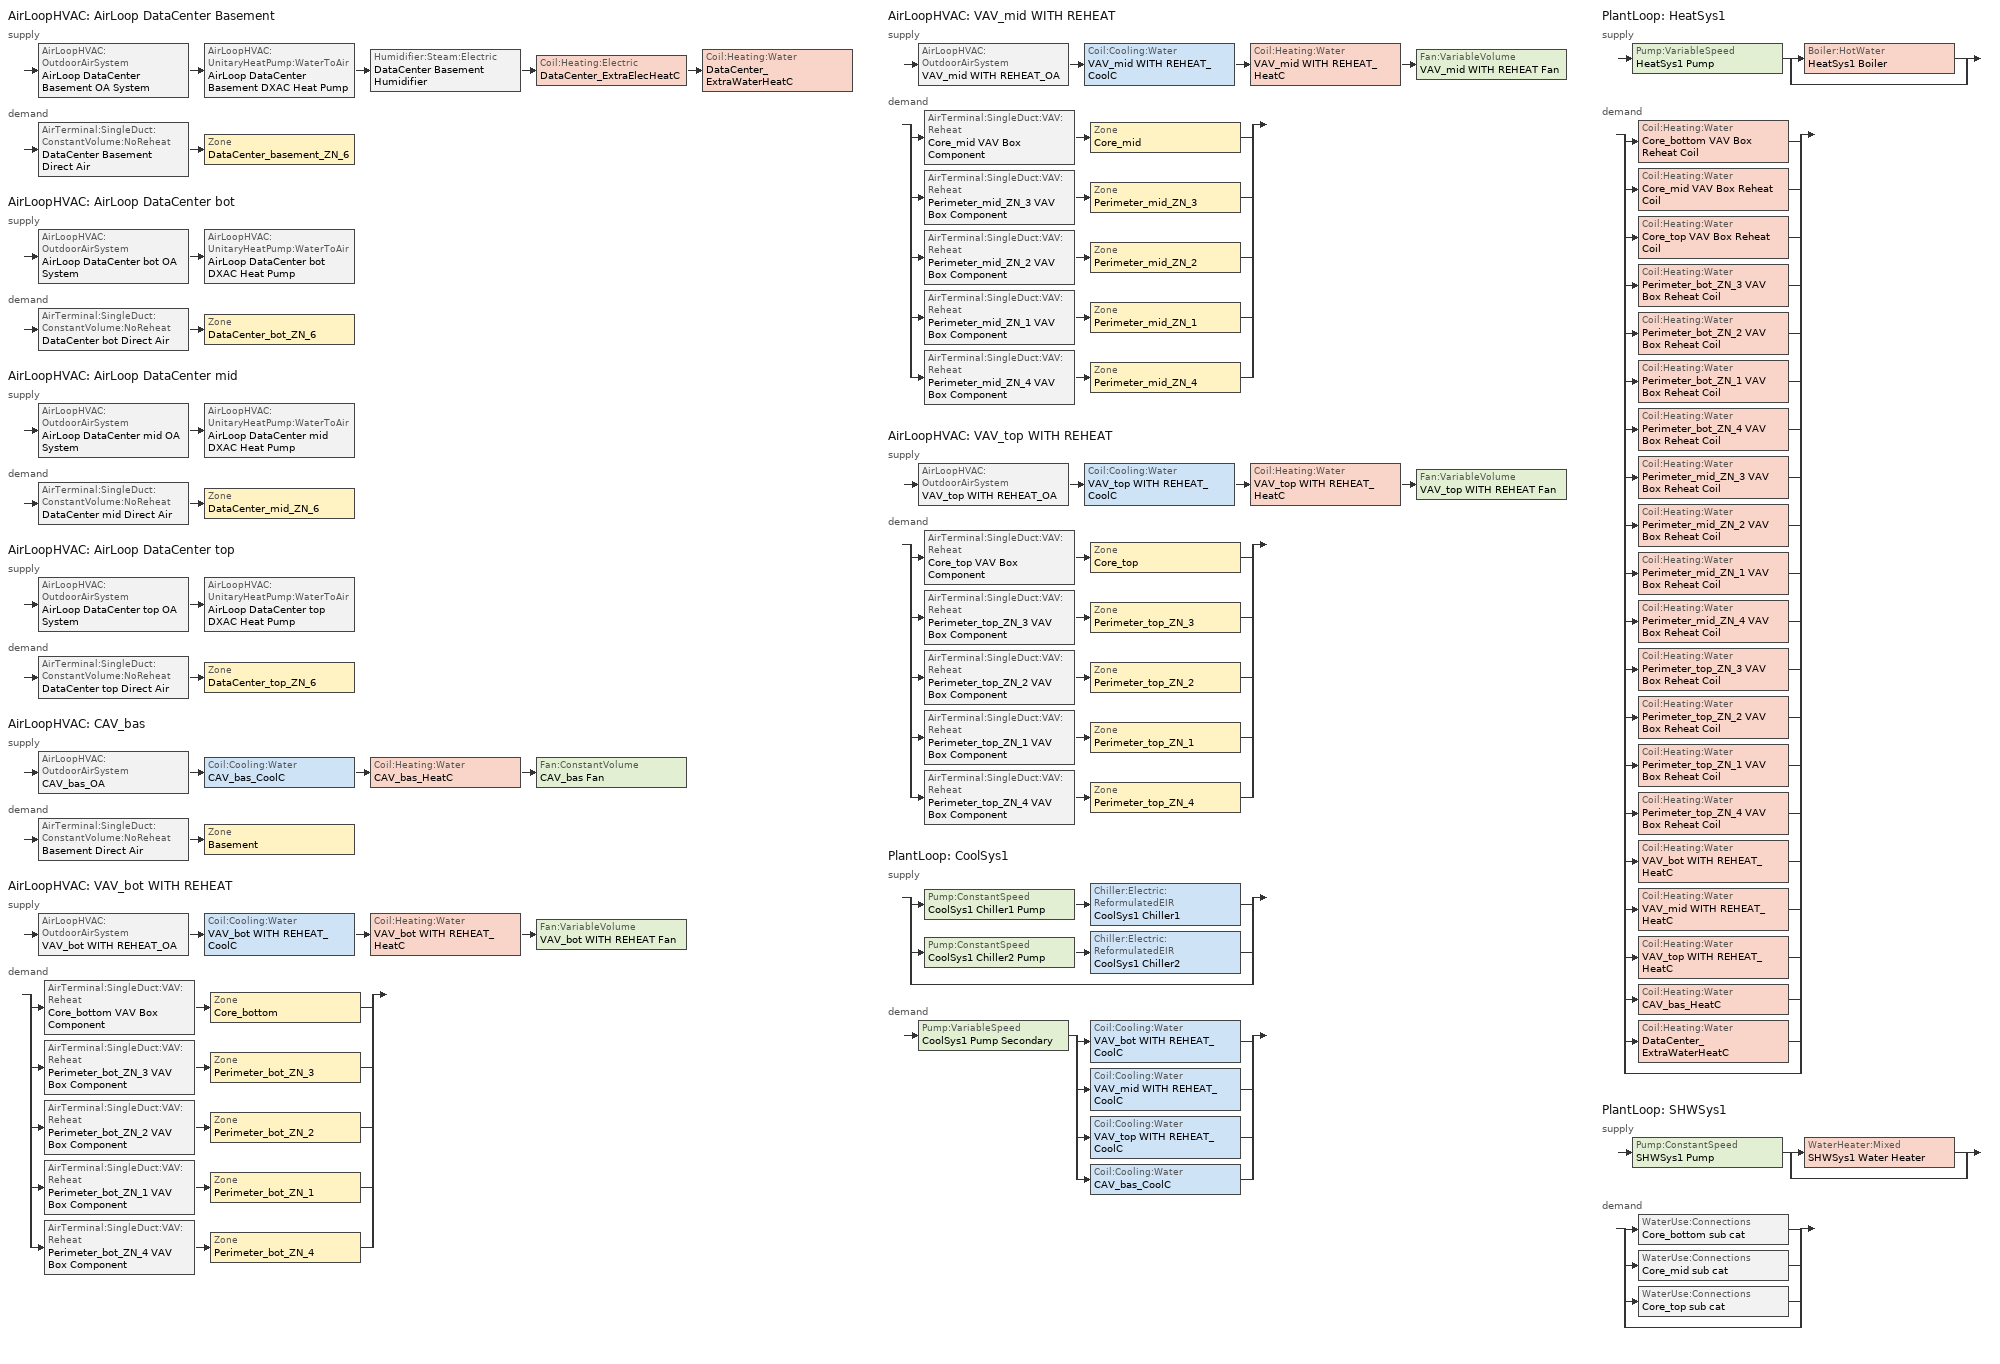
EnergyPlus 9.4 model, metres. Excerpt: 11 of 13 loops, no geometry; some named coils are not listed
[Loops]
AirLoopHVAC 'AirLoop DataCenter Basement'
 supply: AirLoopHVAC:OutdoorAirSystem 'AirLoop DataCenter Basement OA System' > AirLoopHVAC:UnitaryHeatPump:WaterToAir 'AirLoop DataCenter Basement DXAC Heat Pump' > Humidifier:Steam:Electric 'DataCenter Basement Humidifier' > Coil:Heating:Electric 'DataCenter_ExtraElecHeatC' > Coil:Heating:Water 'DataCenter_ExtraWaterHeatC'
 demand: AirTerminal:SingleDuct:ConstantVolume:NoReheat 'DataCenter Basement Direct Air' > Zone 'DataCenter_basement_ZN_6'
AirLoopHVAC 'AirLoop DataCenter bot'
 supply: AirLoopHVAC:OutdoorAirSystem 'AirLoop DataCenter bot OA System' > AirLoopHVAC:UnitaryHeatPump:WaterToAir 'AirLoop DataCenter bot DXAC Heat Pump'
 demand: AirTerminal:SingleDuct:ConstantVolume:NoReheat 'DataCenter bot Direct Air' > Zone 'DataCenter_bot_ZN_6'
AirLoopHVAC 'AirLoop DataCenter mid'
 supply: AirLoopHVAC:OutdoorAirSystem 'AirLoop DataCenter mid OA System' > AirLoopHVAC:UnitaryHeatPump:WaterToAir 'AirLoop DataCenter mid DXAC Heat Pump'
 demand: AirTerminal:SingleDuct:ConstantVolume:NoReheat 'DataCenter mid Direct Air' > Zone 'DataCenter_mid_ZN_6'
AirLoopHVAC 'AirLoop DataCenter top'
 supply: AirLoopHVAC:OutdoorAirSystem 'AirLoop DataCenter top OA System' > AirLoopHVAC:UnitaryHeatPump:WaterToAir 'AirLoop DataCenter top DXAC Heat Pump'
 demand: AirTerminal:SingleDuct:ConstantVolume:NoReheat 'DataCenter top Direct Air' > Zone 'DataCenter_top_ZN_6'
AirLoopHVAC 'CAV_bas'
 supply: AirLoopHVAC:OutdoorAirSystem 'CAV_bas_OA' > Coil:Cooling:Water 'CAV_bas_CoolC' > Coil:Heating:Water 'CAV_bas_HeatC' > Fan:ConstantVolume 'CAV_bas Fan'
 demand: AirTerminal:SingleDuct:ConstantVolume:NoReheat 'Basement Direct Air' > Zone 'Basement'
AirLoopHVAC 'VAV_bot WITH REHEAT'
 supply: AirLoopHVAC:OutdoorAirSystem 'VAV_bot WITH REHEAT_OA' > Coil:Cooling:Water 'VAV_bot WITH REHEAT_CoolC' > Coil:Heating:Water 'VAV_bot WITH REHEAT_HeatC' > Fan:VariableVolume 'VAV_bot WITH REHEAT Fan'
 demand: split
  | AirTerminal:SingleDuct:VAV:Reheat 'Core_bottom VAV Box Component' > Zone 'Core_bottom'
  | AirTerminal:SingleDuct:VAV:Reheat 'Perimeter_bot_ZN_3 VAV Box Component' > Zone 'Perimeter_bot_ZN_3'
  | AirTerminal:SingleDuct:VAV:Reheat 'Perimeter_bot_ZN_2 VAV Box Component' > Zone 'Perimeter_bot_ZN_2'
  | AirTerminal:SingleDuct:VAV:Reheat 'Perimeter_bot_ZN_1 VAV Box Component' > Zone 'Perimeter_bot_ZN_1'
  | AirTerminal:SingleDuct:VAV:Reheat 'Perimeter_bot_ZN_4 VAV Box Component' > Zone 'Perimeter_bot_ZN_4'
AirLoopHVAC 'VAV_mid WITH REHEAT'
 supply: AirLoopHVAC:OutdoorAirSystem 'VAV_mid WITH REHEAT_OA' > Coil:Cooling:Water 'VAV_mid WITH REHEAT_CoolC' > Coil:Heating:Water 'VAV_mid WITH REHEAT_HeatC' > Fan:VariableVolume 'VAV_mid WITH REHEAT Fan'
 demand: split
  | AirTerminal:SingleDuct:VAV:Reheat 'Core_mid VAV Box Component' > Zone 'Core_mid'
  | AirTerminal:SingleDuct:VAV:Reheat 'Perimeter_mid_ZN_3 VAV Box Component' > Zone 'Perimeter_mid_ZN_3'
  | AirTerminal:SingleDuct:VAV:Reheat 'Perimeter_mid_ZN_2 VAV Box Component' > Zone 'Perimeter_mid_ZN_2'
  | AirTerminal:SingleDuct:VAV:Reheat 'Perimeter_mid_ZN_1 VAV Box Component' > Zone 'Perimeter_mid_ZN_1'
  | AirTerminal:SingleDuct:VAV:Reheat 'Perimeter_mid_ZN_4 VAV Box Component' > Zone 'Perimeter_mid_ZN_4'
AirLoopHVAC 'VAV_top WITH REHEAT'
 supply: AirLoopHVAC:OutdoorAirSystem 'VAV_top WITH REHEAT_OA' > Coil:Cooling:Water 'VAV_top WITH REHEAT_CoolC' > Coil:Heating:Water 'VAV_top WITH REHEAT_HeatC' > Fan:VariableVolume 'VAV_top WITH REHEAT Fan'
 demand: split
  | AirTerminal:SingleDuct:VAV:Reheat 'Core_top VAV Box Component' > Zone 'Core_top'
  | AirTerminal:SingleDuct:VAV:Reheat 'Perimeter_top_ZN_3 VAV Box Component' > Zone 'Perimeter_top_ZN_3'
  | AirTerminal:SingleDuct:VAV:Reheat 'Perimeter_top_ZN_2 VAV Box Component' > Zone 'Perimeter_top_ZN_2'
  | AirTerminal:SingleDuct:VAV:Reheat 'Perimeter_top_ZN_1 VAV Box Component' > Zone 'Perimeter_top_ZN_1'
  | AirTerminal:SingleDuct:VAV:Reheat 'Perimeter_top_ZN_4 VAV Box Component' > Zone 'Perimeter_top_ZN_4'
PlantLoop 'CoolSys1'
 supply: split
  | Pump:ConstantSpeed 'CoolSys1 Chiller1 Pump' > Chiller:Electric:ReformulatedEIR 'CoolSys1 Chiller1'
  | Pump:ConstantSpeed 'CoolSys1 Chiller2 Pump' > Chiller:Electric:ReformulatedEIR 'CoolSys1 Chiller2'
  | bypass
 demand: Pump:VariableSpeed 'CoolSys1 Pump Secondary' > split
  | Coil:Cooling:Water 'VAV_bot WITH REHEAT_CoolC'
  | Coil:Cooling:Water 'VAV_mid WITH REHEAT_CoolC'
  | Coil:Cooling:Water 'VAV_top WITH REHEAT_CoolC'
  | Coil:Cooling:Water 'CAV_bas_CoolC'
PlantLoop 'HeatSys1'
 supply: Pump:VariableSpeed 'HeatSys1 Pump' > split
  | Boiler:HotWater 'HeatSys1 Boiler'
  | bypass
 demand: split
  | Coil:Heating:Water 'Core_bottom VAV Box Reheat Coil'
  | Coil:Heating:Water 'Core_mid VAV Box Reheat Coil'
  | Coil:Heating:Water 'Core_top VAV Box Reheat Coil'
  | Coil:Heating:Water 'Perimeter_bot_ZN_3 VAV Box Reheat Coil'
  | Coil:Heating:Water 'Perimeter_bot_ZN_2 VAV Box Reheat Coil'
  | Coil:Heating:Water 'Perimeter_bot_ZN_1 VAV Box Reheat Coil'
  | Coil:Heating:Water 'Perimeter_bot_ZN_4 VAV Box Reheat Coil'
  | Coil:Heating:Water 'Perimeter_mid_ZN_3 VAV Box Reheat Coil'
  | Coil:Heating:Water 'Perimeter_mid_ZN_2 VAV Box Reheat Coil'
  | Coil:Heating:Water 'Perimeter_mid_ZN_1 VAV Box Reheat Coil'
  | Coil:Heating:Water 'Perimeter_mid_ZN_4 VAV Box Reheat Coil'
  | Coil:Heating:Water 'Perimeter_top_ZN_3 VAV Box Reheat Coil'
  | Coil:Heating:Water 'Perimeter_top_ZN_2 VAV Box Reheat Coil'
  | Coil:Heating:Water 'Perimeter_top_ZN_1 VAV Box Reheat Coil'
  | Coil:Heating:Water 'Perimeter_top_ZN_4 VAV Box Reheat Coil'
  | Coil:Heating:Water 'VAV_bot WITH REHEAT_HeatC'
  | Coil:Heating:Water 'VAV_mid WITH REHEAT_HeatC'
  | Coil:Heating:Water 'VAV_top WITH REHEAT_HeatC'
  | Coil:Heating:Water 'CAV_bas_HeatC'
  | Coil:Heating:Water 'DataCenter_ExtraWaterHeatC'
  | bypass
PlantLoop 'SHWSys1'
 supply: Pump:ConstantSpeed 'SHWSys1 Pump' > split
  | WaterHeater:Mixed 'SHWSys1 Water Heater'
  | bypass
 demand: split
  | WaterUse:Connections 'Core_bottom sub cat'
  | WaterUse:Connections 'Core_mid sub cat'
  | WaterUse:Connections 'Core_top sub cat'
  | bypass
[AirLoopHVAC] Design supply air flow rate=Autosize
AirLoop DataCenter Basement; AirLoop DataCenter bot; AirLoop DataCenter mid; AirLoop DataCenter top; CAV_bas; VAV_bot WITH REHEAT; VAV_mid WITH REHEAT; VAV_top WITH REHEAT
[AirLoopHVAC:UnitaryHeatPump:WaterToAir] Availability schedule=Always_On; Cooling convergence=0.001; Fan placement=BlowThrough; Fraction of on cycle power use=0.01; Heat pump fan delay time=60; Heat pump time constant=60; Heating convergence=0.001; Maximum cycling rate=2.5; Maximum supply air temperature from supplemental heater=50; Supply air fan operating mode schedule=SupplyFanSch; Supply air flow rate=Autosize
Name | Controlling zone or thermostat location | Cooling coil | Heating coil | Supplemental heating coil | Supply air fan
AirLoop DataCenter Basement DXAC Heat Pump | DataCenter_basement_ZN_6 | Heat Pump Cooling Mode AirLoop DataCenter Basement | Heat Pump HEATING Mode AirLoop DataCenter Basement | Heat Pump DX Supp Heating Coil AirLoop DataCenter Basement | DataCenter Basement Supply Fan
AirLoop DataCenter bot DXAC Heat Pump | DataCenter_bot_ZN_6 | Heat Pump Cooling Mode AirLoop DataCenter bot | Heat Pump HEATING Mode AirLoop DataCenter bot | Heat Pump DX Supp Heating Coil AirLoop DataCenter bot | DataCenter bot Supply Fan
AirLoop DataCenter mid DXAC Heat Pump | DataCenter_mid_ZN_6 | Heat Pump Cooling Mode AirLoop DataCenter mid | Heat Pump HEATING Mode AirLoop DataCenter mid | Heat Pump DX Supp Heating Coil AirLoop DataCenter mid | DataCenter mid Supply Fan
AirLoop DataCenter top DXAC Heat Pump | DataCenter_top_ZN_6 | Heat Pump Cooling Mode AirLoop DataCenter top | Heat Pump HEATING Mode AirLoop DataCenter top | Heat Pump DX Supp Heating Coil AirLoop DataCenter top | DataCenter top Supply Fan
[AirTerminal:SingleDuct:ConstantVolume:NoReheat] Maximum air flow rate=Autosize
Name | Availability schedule
Basement Direct Air | ALWAYS_ON
DataCenter Basement Direct Air; DataCenter bot Direct Air; DataCenter mid Direct Air; DataCenter top Direct Air | Always_On
[AirTerminal:SingleDuct:VAV:Reheat] Availability schedule=ALWAYS_ON; Convergence tolerance=0.001; Damper heating action=ReverseWithLimits; Maximum air flow rate=Autosize; Maximum flow fraction during reheat=0.5; Maximum hot water or steam flow rate=Autosize; Maximum reheat air temperature=40; Minimum hot water or steam flow rate=0; Zone minimum air flow input method=Constant
Name | Constant minimum air flow fraction | Reheat coil
Core_bottom VAV Box Component | 0.305907 | Core_bottom VAV Box Reheat Coil
Core_mid VAV Box Component | 0.308442 | Core_mid VAV Box Reheat Coil
Core_top VAV Box Component | 0.30803 | Core_top VAV Box Reheat Coil
Perimeter_bot_ZN_1 VAV Box Component | 0.2 | Perimeter_bot_ZN_1 VAV Box Reheat Coil
Perimeter_bot_ZN_2 VAV Box Component | 0.2 | Perimeter_bot_ZN_2 VAV Box Reheat Coil
Perimeter_bot_ZN_3 VAV Box Component | 0.229781 | Perimeter_bot_ZN_3 VAV Box Reheat Coil
Perimeter_bot_ZN_4 VAV Box Component | 0.2 | Perimeter_bot_ZN_4 VAV Box Reheat Coil
Perimeter_mid_ZN_1 VAV Box Component | 0.2 | Perimeter_mid_ZN_1 VAV Box Reheat Coil
Perimeter_mid_ZN_2 VAV Box Component | 0.2 | Perimeter_mid_ZN_2 VAV Box Reheat Coil
Perimeter_mid_ZN_3 VAV Box Component | 0.237775 | Perimeter_mid_ZN_3 VAV Box Reheat Coil
Perimeter_mid_ZN_4 VAV Box Component | 0.2 | Perimeter_mid_ZN_4 VAV Box Reheat Coil
Perimeter_top_ZN_1 VAV Box Component | 0.2 | Perimeter_top_ZN_1 VAV Box Reheat Coil
Perimeter_top_ZN_2 VAV Box Component | 0.2 | Perimeter_top_ZN_2 VAV Box Reheat Coil
Perimeter_top_ZN_3 VAV Box Component | 0.21433 | Perimeter_top_ZN_3 VAV Box Reheat Coil
Perimeter_top_ZN_4 VAV Box Component | 0.2 | Perimeter_top_ZN_4 VAV Box Reheat Coil
[Boiler:HotWater]
HeatSys1 Boiler: Boiler flow mode=LeavingSetpointModulated; Design water flow rate=Autosize; Efficiency curve temperature evaluation variable=LeavingBoiler; Fuel type=NaturalGas; Maximum part load ratio=1.2; Minimum part load ratio=0; Nominal capacity=1.27631e+06; Nominal thermal efficiency=0.8125; Normalized boiler efficiency curve=HeatSys1 Boiler Efficiency Curve; Optimum part load ratio=1; Water outlet upper temperature limit=95
[Chiller:Electric:ReformulatedEIR] Chiller flow mode type=ConstantFlow; Cooling capacity function of temperature curve=WC_PD_2010_PB_CAPFT; Design heat recovery water flow rate=0; Electric input to cooling output ratio function of part load ratio curve=WC_PD_150to300_2010_PB_EIRFPLR; Electric input to cooling output ratio function of part load ratio curve type=LeavingCondenserWaterTemperature; Electric input to cooling output ratio function of temperature curve=WC_PD_2010_PB_EIRFT; Leaving chilled water lower temperature limit=5; Maximum part load ratio=1; Minimum part load ratio=0.1; Minimum unloading ratio=0.1; Optimum part load ratio=1; Reference capacity=908633; Reference chilled water flow rate=0.0258008; Reference condenser water flow rate=Autosize; Reference cop=5.33; Reference leaving chilled water temperature=6.67; Reference leaving condenser water temperature=34.4444
CoolSys1 Chiller1; CoolSys1 Chiller2
[Coil:Cooling:Water] Availability schedule=ALWAYS_ON; Design air flow rate=Autosize; Design inlet air humidity ratio=Autosize; Design inlet air temperature=Autosize; Design inlet water temperature=Autosize; Design outlet air humidity ratio=Autosize; Design outlet air temperature=Autosize; Design water flow rate=Autosize; Heat exchanger configuration=CrossFlow; Type of analysis=SimpleAnalysis
CAV_bas_CoolC; VAV_bot WITH REHEAT_CoolC; VAV_mid WITH REHEAT_CoolC; VAV_top WITH REHEAT_CoolC
[Coil:Heating:Electric] Efficiency=1
Name | Availability schedule | Nominal capacity
DataCenter_ExtraElecHeatC | DataCenter_ExtraElecHeatC_Sch | 10000000
Heat Pump DX Supp Heating Coil AirLoop DataCenter Basement; Heat Pump DX Supp Heating Coil AirLoop DataCenter bot; Heat Pump DX Supp Heating Coil AirLoop DataCenter mid; Heat Pump DX Supp Heating Coil AirLoop DataCenter top | ALWAYS_OFF | Autosize
[Coil:Heating:Water] Rated inlet water temperature=82.2; Rated outlet water temperature=71.1
Name | Availability schedule | Maximum water flow rate | Performance input method | Rated capacity | Rated inlet air temperature | Rated outlet air temperature | U factor times area value | Rated ratio for air and water convection
CAV_bas_HeatC; Core_bottom VAV Box Reheat Coil; Core_mid VAV Box Reheat Coil; Core_top VAV Box Reheat Coil; Perimeter_bot_ZN_1 VAV Box Reheat Coil; Perimeter_bot_ZN_2 VAV Box Reheat Coil; Perimeter_bot_ZN_3 VAV Box Reheat Coil; Perimeter_bot_ZN_4 VAV Box Reheat Coil; Perimeter_mid_ZN_1 VAV Box Reheat Coil; Perimeter_mid_ZN_2 VAV Box Reheat Coil; Perimeter_mid_ZN_3 VAV Box Reheat Coil; Perimeter_mid_ZN_4 VAV Box Reheat Coil; Perimeter_top_ZN_1 VAV Box Reheat Coil; Perimeter_top_ZN_2 VAV Box Reheat Coil; Perimeter_top_ZN_3 VAV Box Reheat Coil; Perimeter_top_ZN_4 VAV Box Reheat Coil; VAV_bot WITH REHEAT_HeatC; VAV_mid WITH REHEAT_HeatC; VAV_top WITH REHEAT_HeatC | ALWAYS_ON | Autosize | UFactorTimesAreaAndDesignWaterFlowRate | Autosize | 12.8 | 40 | Autosize
DataCenter_ExtraWaterHeatC | DataCenter_ExtraWaterHeatC_Sch |  | NominalCapacity | 0 | 16.6 | 32.2 |  | 0.5
[Controller:MechanicalVentilation] Availability schedule=MinOA_MotorizedDamper_Sched; Demand controlled ventilation=Yes; System outdoor air method=VentilationRateProcedure
Name | Zone or zonelist name 1 | Design specification outdoor air object name 1 | Design specification zone air distribution object name 1 | Zone or zonelist name 2 | Design specification outdoor air object name 2 | Design specification zone air distribution object name 2 | Zone or zonelist name 3 | Design specification outdoor air object name 3 | Design specification zone air distribution object name 3 | Zone or zonelist name 4 | Design specification outdoor air object name 4 | Design specification zone air distribution object name 4 | Zone or zonelist name 5 | Design specification outdoor air object name 5 | Design specification zone air distribution object name 5
VAV_bot WITH REHEAT_DCV | Core_bottom | CM DSOA Core_bottom | CM DSZAD Core_bottom | Perimeter_bot_ZN_1 | CM DSOA Perimeter_bot_ZN_1 | CM DSZAD Perimeter_bot_ZN_1 | Perimeter_bot_ZN_2 | CM DSOA Perimeter_bot_ZN_2 | CM DSZAD Perimeter_bot_ZN_2 | Perimeter_bot_ZN_3 | CM DSOA Perimeter_bot_ZN_3 | CM DSZAD Perimeter_bot_ZN_3 | Perimeter_bot_ZN_4 | CM DSOA Perimeter_bot_ZN_4 | CM DSZAD Perimeter_bot_ZN_4
VAV_mid WITH REHEAT_DCV | Core_mid | CM DSOA Core_mid | CM DSZAD Core_mid | Perimeter_mid_ZN_1 | CM DSOA Perimeter_mid_ZN_1 | CM DSZAD Perimeter_mid_ZN_1 | Perimeter_mid_ZN_2 | CM DSOA Perimeter_mid_ZN_2 | CM DSZAD Perimeter_mid_ZN_2 | Perimeter_mid_ZN_3 | CM DSOA Perimeter_mid_ZN_3 | CM DSZAD Perimeter_mid_ZN_3 | Perimeter_mid_ZN_4 | CM DSOA Perimeter_mid_ZN_4 | CM DSZAD Perimeter_mid_ZN_4
VAV_top WITH REHEAT_DCV | Core_top | CM DSOA Core_top | CM DSZAD Core_top | Perimeter_top_ZN_1 | CM DSOA Perimeter_top_ZN_1 | CM DSZAD Perimeter_top_ZN_1 | Perimeter_top_ZN_2 | CM DSOA Perimeter_top_ZN_2 | CM DSZAD Perimeter_top_ZN_2 | Perimeter_top_ZN_3 | CM DSOA Perimeter_top_ZN_3 | CM DSZAD Perimeter_top_ZN_3 | Perimeter_top_ZN_4 | CM DSOA Perimeter_top_ZN_4 | CM DSZAD Perimeter_top_ZN_4
[Controller:OutdoorAir] Economizer control action type=ModulateFlow; Lockout type=NoLockout; Maximum outdoor air flow rate=Autosize; Minimum limit type=FixedMinimum; Minimum outdoor air schedule=MinOA_MotorizedDamper_Sched
Name | Economizer control type | Minimum outdoor air flow rate | Mechanical ventilation controller
AirLoop DataCenter Basement OA Controller; CAV_bas_OA_Controller | DifferentialDryBulb | Autosize
AirLoop DataCenter bot OA Controller; AirLoop DataCenter mid OA Controller; AirLoop DataCenter top OA Controller | NoEconomizer | 0
VAV_bot WITH REHEAT_OA_Controller | DifferentialDryBulb | 0 | VAV_bot WITH REHEAT_DCV
VAV_mid WITH REHEAT_OA_Controller | DifferentialDryBulb | 0 | VAV_mid WITH REHEAT_DCV
VAV_top WITH REHEAT_OA_Controller | DifferentialDryBulb | 0 | VAV_top WITH REHEAT_DCV
[Controller:WaterCoil] Actuator variable=Flow; Control variable=Temperature; Maximum actuated flow=Autosize; Minimum actuated flow=0
Name | Action | Controller convergence tolerance
CAV_bas_CoolC_Controller; VAV_bot WITH REHEAT_CoolC_Controller; VAV_mid WITH REHEAT_CoolC_Controller; VAV_top WITH REHEAT_CoolC_Controller | Reverse
CAV_bas_HeatC_Controller; VAV_bot WITH REHEAT_HeatC_Controller; VAV_mid WITH REHEAT_HeatC_Controller; VAV_top WITH REHEAT_HeatC_Controller | Normal | 0.0001
DataCenter_bas_HeatC_Controller | Normal
[DesignSpecification:OutdoorAir] Outdoor air flow per zone floor area=0.000431773
Name | Outdoor air flow per person | Outdoor air method | Outdoor air flow per zone
CM DSOA Core_bottom; CM DSOA Core_mid; CM DSOA Core_top; CM DSOA Perimeter_bot_ZN_1; CM DSOA Perimeter_bot_ZN_2; CM DSOA Perimeter_bot_ZN_3; CM DSOA Perimeter_bot_ZN_4; CM DSOA Perimeter_mid_ZN_1; CM DSOA Perimeter_mid_ZN_2; CM DSOA Perimeter_mid_ZN_3; CM DSOA Perimeter_mid_ZN_4; CM DSOA Perimeter_top_ZN_1; CM DSOA Perimeter_top_ZN_2; CM DSOA Perimeter_top_ZN_3; CM DSOA Perimeter_top_ZN_4 | 1e-08 | Sum
SZ DSOA Basement; SZ DSOA Core_bottom; SZ DSOA Core_mid; SZ DSOA Core_top; SZ DSOA DataCenter_basement_ZN_6; SZ DSOA DataCenter_bot_ZN_6; SZ DSOA DataCenter_mid_ZN_6; SZ DSOA DataCenter_top_ZN_6; SZ DSOA Perimeter_bot_ZN_1; SZ DSOA Perimeter_bot_ZN_2; SZ DSOA Perimeter_bot_ZN_3; SZ DSOA Perimeter_bot_ZN_4; SZ DSOA Perimeter_mid_ZN_1; SZ DSOA Perimeter_mid_ZN_2; SZ DSOA Perimeter_mid_ZN_3; SZ DSOA Perimeter_mid_ZN_4; SZ DSOA Perimeter_top_ZN_1; SZ DSOA Perimeter_top_ZN_2; SZ DSOA Perimeter_top_ZN_3; SZ DSOA Perimeter_top_ZN_4 |  | Flow/Area | 0
[DesignSpecification:ZoneAirDistribution] Zone air distribution effectiveness in cooling mode=1; Zone air distribution effectiveness in heating mode=1
CM DSZAD Core_bottom; CM DSZAD Core_mid; CM DSZAD Core_top; CM DSZAD Perimeter_bot_ZN_1; CM DSZAD Perimeter_bot_ZN_2; CM DSZAD Perimeter_bot_ZN_3; CM DSZAD Perimeter_bot_ZN_4; CM DSZAD Perimeter_mid_ZN_1; CM DSZAD Perimeter_mid_ZN_2; CM DSZAD Perimeter_mid_ZN_3; CM DSZAD Perimeter_mid_ZN_4; CM DSZAD Perimeter_top_ZN_1; CM DSZAD Perimeter_top_ZN_2; CM DSZAD Perimeter_top_ZN_3; CM DSZAD Perimeter_top_ZN_4
[EnergyManagementSystem:Actuator]
Name | Actuated component control type | Actuated component type | Actuated component unique
Chiller1PumpFlow | Pump Mass Flow Rate | Pump | COOLSYS1 CHILLER1 PUMP
Chiller2PumpFlow | Pump Mass Flow Rate | Pump | COOLSYS1 CHILLER2 PUMP
Chiller2PumpStatus | On/Off Supervisory | Plant Component Pump:ConstantSpeed | COOLSYS1 CHILLER2 PUMP
Chiller2Status | On/Off Supervisory | Plant Component Chiller:Electric:ReformulatedEIR | COOLSYS1 CHILLER2
DataCenter_ExtraElecHeatC_SP | Temperature Setpoint | System Node Setpoint | DataCenter_EXTRAELECHEATC-DataCenter_EXTRAWATERHEATCNODE
[EnergyManagementSystem:InternalVariable]
Name | Internal data index key | Internal data type
Basement_Area | Basement | Zone Floor Area
Chiller2PumpDesignFlow | COOLSYS1 CHILLER2 PUMP | Pump Maximum Mass Flow Rate
Core_bottom_Area | Core_bottom | Zone Floor Area
Core_mid_Area | Core_mid | Zone Floor Area
Core_top_Area | Core_top | Zone Floor Area
DataCenter_FanDesignMass | DataCenter Basement Supply Fan | Fan Maximum Mass Flow Rate
Perimeter_bot_ZN_1_Area | Perimeter_bot_ZN_1 | Zone Floor Area
Perimeter_bot_ZN_2_Area | Perimeter_bot_ZN_2 | Zone Floor Area
Perimeter_bot_ZN_3_Area | Perimeter_bot_ZN_3 | Zone Floor Area
Perimeter_bot_ZN_4_Area | Perimeter_bot_ZN_4 | Zone Floor Area
Perimeter_mid_ZN_1_Area | Perimeter_mid_ZN_1 | Zone Floor Area
Perimeter_mid_ZN_2_Area | Perimeter_mid_ZN_2 | Zone Floor Area
Perimeter_mid_ZN_3_Area | Perimeter_mid_ZN_3 | Zone Floor Area
Perimeter_mid_ZN_4_Area | Perimeter_mid_ZN_4 | Zone Floor Area
Perimeter_top_ZN_1_Area | Perimeter_top_ZN_1 | Zone Floor Area
Perimeter_top_ZN_2_Area | Perimeter_top_ZN_2 | Zone Floor Area
Perimeter_top_ZN_3_Area | Perimeter_top_ZN_3 | Zone Floor Area
Perimeter_top_ZN_4_Area | Perimeter_top_ZN_4 | Zone Floor Area
[EnergyManagementSystem:OutputVariable]
DataCenter_ExtraElecHeatC_SP: Ems variable=DataCenter_ExtraElecHeatC_SP; Type of data in variable=Averaged; Update frequency=SystemTimestep
[EnergyManagementSystem:ProgramCallingManager]
SET_Perimeter_top_ZN_2_Light_EMS_Program_Prog_Manager: AfterPredictorAfterHVACManagers; SET_Perimeter_top_ZN_2_Light_EMS_Program
SET_Perimeter_top_ZN_3_Light_EMS_Program_Prog_Manager: AfterPredictorAfterHVACManagers; SET_Perimeter_top_ZN_3_Light_EMS_Program
SET_Perimeter_top_ZN_4_Light_EMS_Program_Prog_Manager: AfterPredictorAfterHVACManagers; SET_Perimeter_top_ZN_4_Light_EMS_Program
Transformer_Load_Prog_Manager: AfterPredictorAfterHVACManagers; Transformer_Load_Prog
[EnergyManagementSystem:Sensor]
Name | Output variable or output meter index key | Output variable or output meter
Basement_LSr | Basement | Zone Lights Electricity Rate
Basement_Occ_Sensor | Basement | People Occupant Count
BoilerPLR | HeatSys1 Boiler | Boiler Part Load Ratio
Chiller1_Status | CoolSys1 Chiller1 | Chiller Electricity Rate
Chiller2_Status | CoolSys1 Chiller2 | Chiller Electricity Rate
ChillerPlantDemandLoad | CoolSys1 | Plant Supply Side Cooling Demand Rate
Core_bottom_LSr | Core_bottom | Zone Lights Electricity Rate
Core_bottom_Occ_Sensor | Core_bottom | People Occupant Count
Core_mid_LSr | Core_mid | Zone Lights Electricity Rate
Core_mid_Occ_Sensor | Core_mid | People Occupant Count
Core_top_LSr | Core_top | Zone Lights Electricity Rate
Core_top_Occ_Sensor | Core_top | People Occupant Count
DataCenter_AfterElecHeatC_Temp | DataCenter_EXTRAELECHEATC-DataCenter_EXTRAWATERHEATCNODE | System Node Temperature
DataCenter_AfterHumidifier_Temp | DataCenter_Humidifier-DataCenter_ExtraElecHeatCNode | System Node Temperature
DataCenter_HeatC_Status | HEAT PUMP HEATING MODE AIRLOOP DATACENTER BASEMENT | Heating Coil Electricity Rate
DataCenter_Humidifier_Status | DataCenter Basement Humidifier | Humidifier Water Volume Flow Rate
Facility_Int_LTG |  | InteriorLights:Electricity
OAT | Environment | Site Outdoor Air Drybulb Temperature
Perimeter_bot_ZN_1_LSr | Perimeter_bot_ZN_1 | Zone Lights Electricity Rate
Perimeter_bot_ZN_1_Occ_Sensor | Perimeter_bot_ZN_1 | People Occupant Count
Perimeter_bot_ZN_2_LSr | Perimeter_bot_ZN_2 | Zone Lights Electricity Rate
Perimeter_bot_ZN_2_Occ_Sensor | Perimeter_bot_ZN_2 | People Occupant Count
Perimeter_bot_ZN_3_LSr | Perimeter_bot_ZN_3 | Zone Lights Electricity Rate
Perimeter_bot_ZN_3_Occ_Sensor | Perimeter_bot_ZN_3 | People Occupant Count
Perimeter_bot_ZN_4_LSr | Perimeter_bot_ZN_4 | Zone Lights Electricity Rate
Perimeter_bot_ZN_4_Occ_Sensor | Perimeter_bot_ZN_4 | People Occupant Count
Perimeter_mid_ZN_1_LSr | Perimeter_mid_ZN_1 | Zone Lights Electricity Rate
Perimeter_mid_ZN_1_Occ_Sensor | Perimeter_mid_ZN_1 | People Occupant Count
Perimeter_mid_ZN_2_LSr | Perimeter_mid_ZN_2 | Zone Lights Electricity Rate
Perimeter_mid_ZN_2_Occ_Sensor | Perimeter_mid_ZN_2 | People Occupant Count
Perimeter_mid_ZN_3_LSr | Perimeter_mid_ZN_3 | Zone Lights Electricity Rate
Perimeter_mid_ZN_3_Occ_Sensor | Perimeter_mid_ZN_3 | People Occupant Count
Perimeter_mid_ZN_4_LSr | Perimeter_mid_ZN_4 | Zone Lights Electricity Rate
Perimeter_mid_ZN_4_Occ_Sensor | Perimeter_mid_ZN_4 | People Occupant Count
Perimeter_top_ZN_1_LSr | Perimeter_top_ZN_1 | Zone Lights Electricity Rate
Perimeter_top_ZN_1_Occ_Sensor | Perimeter_top_ZN_1 | People Occupant Count
Perimeter_top_ZN_2_LSr | Perimeter_top_ZN_2 | Zone Lights Electricity Rate
Perimeter_top_ZN_2_Occ_Sensor | Perimeter_top_ZN_2 | People Occupant Count
Perimeter_top_ZN_3_LSr | Perimeter_top_ZN_3 | Zone Lights Electricity Rate
Perimeter_top_ZN_3_Occ_Sensor | Perimeter_top_ZN_3 | People Occupant Count
Perimeter_top_ZN_4_LSr | Perimeter_top_ZN_4 | Zone Lights Electricity Rate
Perimeter_top_ZN_4_Occ_Sensor | Perimeter_top_ZN_4 | People Occupant Count
SensedCurveInput | Tower_Fan_Curve | Performance Curve Input Variable 1 Value
SensedCurveValue | Tower_Fan_Curve | Performance Curve Output Value
T_OA |  | Site Outdoor Air Drybulb Temperature
[Fan:ConstantVolume]
CAV_bas Fan: Availability schedule=HVACOperationSchd; Fan total efficiency=0.6006; Maximum flow rate=Autosize; Motor efficiency=0.924; Motor in airstream fraction=1; Pressure rise=1018.41
[Fan:OnOff] Availability schedule=Always_On; Maximum flow rate=Autosize; Motor in airstream fraction=1
Name | Fan total efficiency | Motor efficiency | Pressure rise
DataCenter Basement Supply Fan | 0.6201 | 0.954 | 1018.41
DataCenter bot Supply Fan; DataCenter mid Supply Fan; DataCenter top Supply Fan | 0.55575 | 0.855 | 622.5
[Fan:VariableVolume] Availability schedule=HVACOperationSchd; Fan power coefficient 1=0.0408; Fan power coefficient 2=0.088; Fan power coefficient 3=-0.0729; Fan power coefficient 4=0.9437; Fan power coefficient 5=0; Fan power minimum flow fraction=0.25; Fan power minimum flow rate input method=Fraction; Fan total efficiency=0.61165; Maximum flow rate=Autosize; Motor efficiency=0.941; Motor in airstream fraction=1
Name | Pressure rise
VAV_bot WITH REHEAT Fan; VAV_mid WITH REHEAT Fan | 1389.42
VAV_top WITH REHEAT Fan | 1314.72
[Humidifier:Steam:Electric]
DataCenter Basement Humidifier: Availability schedule=ALWAYS_ON; Rated capacity=3.72e-05; Rated fan power=0; Rated power=100000; Standby power=0
[PlantEquipmentList]
CoolSys1 Equipment List 1: CoolSys1 Chiller1, Chiller:Electric:ReformulatedEIR
CoolSys1 Equipment List 2: CoolSys1 Chiller1, Chiller:Electric:ReformulatedEIR, CoolSys1 Chiller2, Chiller:Electric:ReformulatedEIR
HeatSys1 Equipment List: HeatSys1 Boiler, Boiler:HotWater
SHWSys1 Equipment List: SHWSys1 Water Heater, WaterHeater:Mixed
[PlantEquipmentOperation:CoolingLoad]
CoolSys1 Operation Scheme: Load range 1 lower limit=0; Load range 1 upper limit=908633; Load range 2 lower limit=908633; Load range 2 upper limit=100000000000000; Range 1 equipment list=CoolSys1 Equipment List 1; Range 2 equipment list=CoolSys1 Equipment List 2
[PlantEquipmentOperation:HeatingLoad] Load range 1 lower limit=0; Load range 1 upper limit=1000000000000000
Name | Range 1 equipment list
HeatSys1 Operation Scheme | HeatSys1 Equipment List
SHWSys1 Operation Scheme | SHWSys1 Equipment List
[PlantEquipmentOperationSchemes] Control scheme 1 schedule=PlantOnSched
Name | Control scheme 1
CoolSys1 Loop Operation Scheme List | CoolSys1 Operation Scheme
HeatSys1 Loop Operation Scheme List | HeatSys1 Operation Scheme
SHWSys1 Loop Operation Scheme List | SHWSys1 Operation Scheme
[PlantLoop] Fluid type=Water; Maximum loop flow rate=Autosize; Minimum loop flow rate=0; Plant loop volume=Autocalculate
Name | Common pipe simulation | Load distribution scheme | Maximum loop temperature | Minimum loop temperature | Plant equipment operation scheme
CoolSys1 | TwoWayCommonPipe | UniformLoad | 98 | 1 | CoolSys1 Loop Operation Scheme List
HeatSys1 |  | Optimal | 100 | 10 | HeatSys1 Loop Operation Scheme List
SHWSys1 |  | Optimal | 60 | 10 | SHWSys1 Loop Operation Scheme List
[Pump:ConstantSpeed] Design flow rate=Autosize; Design power consumption=Autosize; Fraction of motor inefficiencies to fluid stream=0; Pump control type=Intermittent
Name | Design pump head | Motor efficiency
CoolSys1 Chiller1 Pump; CoolSys1 Chiller2 Pump | 44761.3 | 0.9
SHWSys1 Pump | 29891 | 0.3
[Pump:VariableSpeed] Design maximum flow rate=Autosize; Design minimum flow rate=0; Design power consumption=Autosize; Fraction of motor inefficiencies to fluid stream=0; Motor efficiency=0.9; Pump control type=Intermittent; Coefficient 1 of the part load performance curve=0; Coefficient 2 of the part load performance curve=0.0205; Coefficient 3 of the part load performance curve=0.4101; Coefficient 4 of the part load performance curve=0.5753
Name | Design pump head
CoolSys1 Pump Secondary | 134284
HeatSys1 Pump | 179352
[SetpointManager:MixedAir] Control variable=Temperature
Name | Setpoint node or nodelist
CAV_bas_CoolC SAT Manager | CAV_bas_CoolC-CAV_HeatCNode
CAV_bas_HeatC SAT Manager | CAV_bas_HeatC-CAV_FanNode
CAV_bas_OAMixed Air Temp Manager | CAV_bas_OA-CAV_CoolCNode
DataCenter Basement OAMixed Air Temp Manager | DataCenter Basement Mixed Air Outlet
DataCenter bot OAMixed Air Temp Manager | DataCenter bot Mixed Air Outlet
DataCenter mid OAMixed Air Temp Manager | DataCenter mid Mixed Air Outlet
DataCenter top OAMixed Air Temp Manager | DataCenter top Mixed Air Outlet
DataCenter_ExtraElecHeatC Air Temp Manager | DataCenter_ExtraElecHeatC-DataCenter_ExtraWaterHeatCNode
VAV_bot WITH REHEAT_CoolC SAT Manager | VAV_bot WITH REHEAT_CoolC-VAV WITH REHEAT_HeatCNode
VAV_bot WITH REHEAT_HeatC SAT Manager | VAV_bot WITH REHEAT_HeatC-VAV WITH REHEAT FanNode
VAV_bot WITH REHEAT_OAMixed Air Temp Manager | VAV_bot WITH REHEAT_OA-VAV WITH REHEAT_CoolCNode
VAV_mid WITH REHEAT_CoolC SAT Manager | VAV_mid WITH REHEAT_CoolC-VAV WITH REHEAT_HeatCNode
VAV_mid WITH REHEAT_HeatC SAT Manager | VAV_mid WITH REHEAT_HeatC-VAV WITH REHEAT FanNode
VAV_mid WITH REHEAT_OAMixed Air Temp Manager | VAV_mid WITH REHEAT_OA-VAV WITH REHEAT_CoolCNode
VAV_top WITH REHEAT_CoolC SAT Manager | VAV_top WITH REHEAT_CoolC-VAV WITH REHEAT_HeatCNode
VAV_top WITH REHEAT_HeatC SAT Manager | VAV_top WITH REHEAT_HeatC-VAV WITH REHEAT FanNode
VAV_top WITH REHEAT_OAMixed Air Temp Manager | VAV_top WITH REHEAT_OA-VAV WITH REHEAT_CoolCNode
[SetpointManager:OutdoorAirReset] Control variable=Temperature; Outdoor high temperature=21.1; Outdoor low temperature=10; Setpoint at outdoor high temperature=12.8; Setpoint at outdoor low temperature=15.6
Name | Setpoint node or nodelist
VAV_bot Supply Air Temperature Manager | VAV_bot WITH REHEAT Supply Equipment Outlet Node
VAV_mid Supply Air Temperature Manager | VAV_mid WITH REHEAT Supply Equipment Outlet Node
VAV_top Supply Air Temperature Manager | VAV_top WITH REHEAT Supply Equipment Outlet Node
[SetpointManager:Scheduled] Control variable=Temperature
Name | Schedule | Setpoint node or nodelist
CoolSys1 Loop Plant Demand Inlet Setpoint Manager | CW-Loop-Temp-Schedule | CoolSys1 Demand Inlet Node
CoolSys1 Loop Setpoint Manager | CW-Loop-Temp-Schedule | CoolSys1 Supply Outlet Node
HeatSys1 Boiler Setpoint Manager | HW-Loop-Temp-Schedule | HeatSys1 Supply Equipment Outlet Node
HeatSys1 Loop Setpoint Manager | HW-Loop-Temp-Schedule | HeatSys1 Supply Outlet Node
SHWSys1 Loop Setpoint Manager | SHWSys1-Loop-Temp-Schedule | SHWSys1 Supply Outlet Node
[SetpointManager:SingleZone:Humidity:Minimum]
DataCenter_Basement Humidifier HUMRAT setpoint: Setpoint node or nodelist=DataCenter_Humidifier-DataCenter_ExtraElecHeatCNode
[SetpointManager:SingleZone:Reheat] Control variable=Temperature; Maximum supply air temperature=50; Minimum supply air temperature=10
Name | Control zone | Setpoint node or nodelist
CAV_bas SupAirTemp Manager | Basement | CAV_bas Supply Equipment Outlet Node
DataCenter Basement SupAirTemp Manager | DataCenter_basement_ZN_6 | AirLoop DataCenter Basement Supply Air Outlet
DataCenter_bot_ZN_6 SupAirTemp Manager | DataCenter_bot_ZN_6 | AirLoop DataCenter bot Supply Air Outlet
DataCenter_mid_ZN_6 SupAirTemp Manager | DataCenter_mid_ZN_6 | AirLoop DataCenter mid Supply Air Outlet
DataCenter_top_ZN_6 SupAirTemp Manager | DataCenter_top_ZN_6 | AirLoop DataCenter top Supply Air Outlet
[Sizing:Plant]
Name | Design loop exit temperature | Loop design temperature difference | Loop type
SHWSys1 | 60 | 5 | Heating
HeatSys1 | 82 | 11 | Heating
CoolSys1 | 6.67 | 8.33 | Cooling
[Sizing:System] 100 outdoor air in cooling=No; 100 outdoor air in heating=No; Central cooling capacity control method=OnOff; Central cooling design supply air humidity ratio=0.007; Central cooling design supply air temperature=12.8; Central heating design supply air humidity ratio=0.008; Cooling design capacity=Autosize; Cooling design capacity method=CoolingDesignCapacity; Cooling supply air flow rate=0; Cooling supply air flow rate method=DesignDay; Heating design capacity=Autosize; Heating design capacity method=HeatingDesignCapacity; Heating supply air flow rate=0; Heating supply air flow rate method=DesignDay; Precool design humidity ratio=0.008; Precool design temperature=12.8; Preheat design humidity ratio=0.008; Preheat design temperature=7; System outdoor air method=ZoneSum; Type of load to size on=Sensible; Type of zone sum to use=Coincident; Zone maximum outdoor air fraction=1
Name | Central heating design supply air temperature | Central heating maximum system air flow ratio | Design outdoor air flow rate
CAV_bas; AirLoop DataCenter Basement; AirLoop DataCenter bot; AirLoop DataCenter mid; AirLoop DataCenter top | 40 | 1 | Autosize
VAV_bot WITH REHEAT; VAV_top WITH REHEAT | 12.8 | 0.3 | 2.53804
VAV_mid WITH REHEAT | 12.8 | 0.3 | 25.3803
[Sizing:Zone] Account for dedicated outdoor air system=No; Cooling design air flow method=DesignDay; Cooling design air flow rate=0; Cooling minimum air flow=0; Cooling minimum air flow fraction=0; Dedicated outdoor air high setpoint temperature for design=Autosize; Dedicated outdoor air low setpoint temperature for design=Autosize; Dedicated outdoor air system control strategy=NeutralSupplyAir; Heating design air flow method=DesignDay; Heating design air flow rate=0; Zone cooling design supply air humidity ratio=0.007; Zone cooling design supply air temperature=12.8; Zone cooling design supply air temperature input method=SupplyAirTemperature; Zone heating design supply air humidity ratio=0.008; Zone heating design supply air temperature=40; Zone heating design supply air temperature input method=SupplyAirTemperature; Zone heating sizing factor=0
Name | Design specification outdoor air object | Zone cooling sizing factor | Heating maximum air flow fraction
Basement | SZ DSOA Basement | 0
Core_bottom | SZ DSOA Core_bottom | 0
Core_mid | SZ DSOA Core_mid | 0
Core_top | SZ DSOA Core_top | 0
Perimeter_bot_ZN_3 | SZ DSOA Perimeter_bot_ZN_3 | 0
Perimeter_bot_ZN_2 | SZ DSOA Perimeter_bot_ZN_2 | 0
Perimeter_bot_ZN_1 | SZ DSOA Perimeter_bot_ZN_1 | 0
Perimeter_bot_ZN_4 | SZ DSOA Perimeter_bot_ZN_4 | 0
Perimeter_mid_ZN_3 | SZ DSOA Perimeter_mid_ZN_3 | 0
Perimeter_mid_ZN_2 | SZ DSOA Perimeter_mid_ZN_2 | 0
Perimeter_mid_ZN_1 | SZ DSOA Perimeter_mid_ZN_1 | 0
Perimeter_mid_ZN_4 | SZ DSOA Perimeter_mid_ZN_4 | 0
Perimeter_top_ZN_3 | SZ DSOA Perimeter_top_ZN_3 | 0
Perimeter_top_ZN_2 | SZ DSOA Perimeter_top_ZN_2 | 0
Perimeter_top_ZN_1 | SZ DSOA Perimeter_top_ZN_1 | 0
Perimeter_top_ZN_4 | SZ DSOA Perimeter_top_ZN_4 | 0
DataCenter_basement_ZN_6 | SZ DSOA DataCenter_basement_ZN_6 | 1.2 | 0.3
DataCenter_bot_ZN_6 | SZ DSOA DataCenter_bot_ZN_6 | 1.2 | 0.3
DataCenter_mid_ZN_6 | SZ DSOA DataCenter_mid_ZN_6 | 1.2 | 0.3
DataCenter_top_ZN_6 | SZ DSOA DataCenter_top_ZN_6 | 1.2 | 0.3
[ThermostatSetpoint:DualSetpoint]
Name | Cooling setpoint temperature schedule | Heating setpoint temperature schedule
Basement DualSPSched; Core_bottom DualSPSched; Core_mid DualSPSched; Core_top DualSPSched; Perimeter_bot_ZN_1 DualSPSched; Perimeter_bot_ZN_2 DualSPSched; Perimeter_bot_ZN_3 DualSPSched; Perimeter_bot_ZN_4 DualSPSched; Perimeter_mid_ZN_1 DualSPSched; Perimeter_mid_ZN_2 DualSPSched; Perimeter_mid_ZN_3 DualSPSched; Perimeter_mid_ZN_4 DualSPSched; Perimeter_top_ZN_1 DualSPSched; Perimeter_top_ZN_2 DualSPSched; Perimeter_top_ZN_3 DualSPSched; Perimeter_top_ZN_4 DualSPSched | CLGSETP_SCH_YES_OPTIMUM | HTGSETP_SCH_YES_OPTIMUM
DataCenter Cooling Setpoints Dual SP Control | CLGSETP_DC_SCH | HTGSETP_DC_SCH
[WaterHeater:Mixed]
SHWSys1 Water Heater: Ambient temperature indicator=Zone; Ambient temperature zone=BASEMENT; Deadband temperature difference=2; Heater control type=Cycle; Heater fuel type=NaturalGas; Heater maximum capacity=87921.32; Heater thermal efficiency=0.803989; Indirect water heating recovery time=1.5; Maximum temperature limit=82.2222; Off cycle loss coefficient to ambient temperature=11.2541; Off cycle parasitic fuel consumption rate=7280.88; Off cycle parasitic fuel type=NaturalGas; Off cycle parasitic heat fraction to tank=0.8; On cycle loss coefficient to ambient temperature=11.2541; On cycle parasitic fuel consumption rate=7280.88; On cycle parasitic fuel type=NaturalGas; Setpoint temperature schedule=SHWSys1 Water Heater Setpoint Temperature Schedule; Source side design flow rate=Autosize; Source side effectiveness=1; Tank volume=1.135624; Use side design flow rate=Autosize; Use side effectiveness=1
[WaterUse:Connections]
Name | Water use equipment name 1
Core_bottom sub cat | Core_bottom sub cat
Core_mid sub cat | Core_mid sub cat
Core_top sub cat | Core_top sub cat
[WaterUse:Equipment] End use subcategory=sub cat; Flow rate fraction schedule=BLDG_SWH_SCH; Peak flow rate=3.66667e-05
Name | Zone | Hot water supply temperature schedule | Latent fraction schedule | Sensible fraction schedule | Target temperature schedule
Core_bottom sub cat | Core_bottom | Core_bottom sub catHot Supply Temp Sched | Core_bottom sub cat Latent fract sched | Core_bottom sub cat Sensible fract sched | Core_bottom sub cat Temp Sched
Core_mid sub cat | Core_mid | Core_mid sub catHot Supply Temp Sched | Core_mid sub cat Latent fract sched | Core_mid sub cat Sensible fract sched | Core_mid sub cat Temp Sched
Core_top sub cat | Core_top | Core_top sub catHot Supply Temp Sched | Core_top sub cat Latent fract sched | Core_top sub cat Sensible fract sched | Core_top sub cat Temp Sched
[ZoneControl:Thermostat] Control type schedule=Dual Zone Control Type Sched
Name | Zone or zonelist | Control 1
Basement Thermostat | Basement | Basement DualSPSched
Core_bottom Thermostat | Core_bottom | Core_bottom DualSPSched
Core_mid Thermostat | Core_mid | Core_mid DualSPSched
Core_top Thermostat | Core_top | Core_top DualSPSched
DataCenter Basement Thermostat | DataCenter_basement_ZN_6 | DataCenter Cooling Setpoints Dual SP Control
DataCenter bot Thermostat | DataCenter_bot_ZN_6 | DataCenter Cooling Setpoints Dual SP Control
DataCenter mid Thermostat | DataCenter_mid_ZN_6 | DataCenter Cooling Setpoints Dual SP Control
DataCenter top Thermostat | DataCenter_top_ZN_6 | DataCenter Cooling Setpoints Dual SP Control
Perimeter_bot_ZN_1 Thermostat | Perimeter_bot_ZN_1 | Perimeter_bot_ZN_1 DualSPSched
Perimeter_bot_ZN_2 Thermostat | Perimeter_bot_ZN_2 | Perimeter_bot_ZN_2 DualSPSched
Perimeter_bot_ZN_3 Thermostat | Perimeter_bot_ZN_3 | Perimeter_bot_ZN_3 DualSPSched
Perimeter_bot_ZN_4 Thermostat | Perimeter_bot_ZN_4 | Perimeter_bot_ZN_4 DualSPSched
Perimeter_mid_ZN_1 Thermostat | Perimeter_mid_ZN_1 | Perimeter_mid_ZN_1 DualSPSched
Perimeter_mid_ZN_2 Thermostat | Perimeter_mid_ZN_2 | Perimeter_mid_ZN_2 DualSPSched
Perimeter_mid_ZN_3 Thermostat | Perimeter_mid_ZN_3 | Perimeter_mid_ZN_3 DualSPSched
Perimeter_mid_ZN_4 Thermostat | Perimeter_mid_ZN_4 | Perimeter_mid_ZN_4 DualSPSched
Perimeter_top_ZN_1 Thermostat | Perimeter_top_ZN_1 | Perimeter_top_ZN_1 DualSPSched
Perimeter_top_ZN_2 Thermostat | Perimeter_top_ZN_2 | Perimeter_top_ZN_2 DualSPSched
Perimeter_top_ZN_3 Thermostat | Perimeter_top_ZN_3 | Perimeter_top_ZN_3 DualSPSched
Perimeter_top_ZN_4 Thermostat | Perimeter_top_ZN_4 | Perimeter_top_ZN_4 DualSPSched
[Zone equipment]
Basement: Basement Direct Air
Core_bottom: Core_bottom VAV Box Component
Core_mid: Core_mid VAV Box Component
Core_top: Core_top VAV Box Component
DataCenter_basement_ZN_6: DataCenter Basement Direct Air
DataCenter_bot_ZN_6: DataCenter bot Direct Air
DataCenter_mid_ZN_6: DataCenter mid Direct Air
DataCenter_top_ZN_6: DataCenter top Direct Air
Perimeter_bot_ZN_1: Perimeter_bot_ZN_1 VAV Box Component
Perimeter_bot_ZN_2: Perimeter_bot_ZN_2 VAV Box Component
Perimeter_bot_ZN_3: Perimeter_bot_ZN_3 VAV Box Component
Perimeter_bot_ZN_4: Perimeter_bot_ZN_4 VAV Box Component
Perimeter_mid_ZN_1: Perimeter_mid_ZN_1 VAV Box Component
Perimeter_mid_ZN_2: Perimeter_mid_ZN_2 VAV Box Component
Perimeter_mid_ZN_3: Perimeter_mid_ZN_3 VAV Box Component
Perimeter_mid_ZN_4: Perimeter_mid_ZN_4 VAV Box Component
Perimeter_top_ZN_1: Perimeter_top_ZN_1 VAV Box Component
Perimeter_top_ZN_2: Perimeter_top_ZN_2 VAV Box Component
Perimeter_top_ZN_3: Perimeter_top_ZN_3 VAV Box Component
Perimeter_top_ZN_4: Perimeter_top_ZN_4 VAV Box Component
[Curve:Bicubic]
WC_PD_150TO300_2010_PB_EIRFPLR: Maximum value of x=36.52; Maximum value of y=1.03; Minimum value of x=31.13; Minimum value of y=0.19; Coefficient1 constant=-0.136053; Coefficient2 x=0.0086427; Coefficient3 x 2=3.85558e-06; Coefficient4 y=1.024034; Coefficient5 y 2=0.0604744; Coefficient6 x y=-0.00894786; Coefficient7 x 3=0; Coefficient8 y 3=0.057066; Coefficient9 x 2 y=0; Coefficient10 x y 2=0
[Curve:Biquadratic] Maximum value of x=10; Maximum value of y=46.11; Minimum value of x=5; Minimum value of y=17.78
Name | Coefficient1 constant | Coefficient2 x | Coefficient3 x 2 | Coefficient4 y | Coefficient5 y 2 | Coefficient6 x y
WC_PD_2010_PB_CAPFT | 0.906117 | 0.0292267 | -0.0003665 | -0.0009698 | -9.07e-05 | 0.0002535
WC_PD_2010_PB_EIRFT | 0.361778 | -0.0230016 | 0.0009672 | 0.0131801 | 0.0003761 | -0.0007121
[Curve:Cubic]
Tower_Fan_Curve: Maximum value of x=1; Minimum value of x=0; Coefficient1 constant=0; Coefficient2 x=0; Coefficient3 x 2=0; Coefficient4 x 3=1
[Curve:Quadratic]
HeatSys1 Boiler Efficiency Curve: Maximum value of x=1; Minimum value of x=0; Coefficient1 constant=1; Coefficient2 x=0; Coefficient3 x 2=0
[Schedule:Compact]
ALWAYS_OFF: Through: 12/31, For: AllDays, Until: 24:00, 0
ALWAYS_ON; DataCenter_ExtraElecHeatC_Sch; DataCenter_ExtraWaterHeatC_Sch; PlantOnSched; SupplyFanSch: Through: 12/31, For: AllDays, Until: 24:00, 1
BLDG_SWH_SCH: Through: 12/31, For: Weekdays SummerDesignDay, Until: 05:00, 0, Until: 06:00, 0, Until: 07:00, 0.07, Until: 08:00, 0.19, Until: 09:00, 0.35, Until: 10:00, 0.38, Until: 11:00, 0.39, Until: 12:00, 0.47, Until: 13:00, 0.57, Until: 14:00, 0.54, Until: 15:00, 0.34, Until: 16:00, 0.33, Until: 17:00, 0.44, Until: 18:00, 0.26, Until: 19:00, 0.21, Until: 20:00, 0.15, Until: 21:00, 0.17, Until: 22:00, 0.08, Until: 24:00, 0.05, For: Saturday WinterDesignDay, Until: 05:00, 0, Until: 06:00, 0, Until: 07:00, 0.07, Until: 08:00, 0.11, Until: 09:00, 0.15, Until: 10:00, 0.21, Until: 11:00, 0.19, Until: 12:00, 0.23, Until: 13:00, 0.2, Until: 14:00, 0.19, Until: 15:00, 0.15, Until: 16:00, 0.13, Until: 17:00, 0.14, Until: 21:00, 0.07, Until: 22:00, 0.09, Until: 24:00, 0.05, For: Sunday Holidays AllOtherDays, Until: 06:00, 0, Until: 07:00, 0.07, Until: 11:00, 0.04, Until: 13:00, 0.06, Until: 14:00, 0.09, Until: 15:00, 0.06, Until: 21:00, 0.04, Until: 22:00, 0.07, Until: 24:00, 0.04
CLGSETP_DC_SCH: THROUGH: 12/31, FOR SummerDesignDay, UNTIL: 24:00, 27, FOR WinterDesignDay, UNTIL: 24:00, 27, FOR:AllOtherDays, UNTIL: 24:00, 27
CLGSETP_SCH_YES_OPTIMUM: Through: 12/31, For: SummerDesignDay, Until: 05:00, 26.7, Until: 06:00, 25.7, Until: 07:00, 25, Until: 22:00, 24, Until: 24:00, 26.7, For: Weekdays, Until: 04:00, 26.7, Until: 05:00, 25.6, Until: 06:00, 25, Until: 22:00, 24, Until: 24:00, 26.7, For: Saturday, Until: 04:00, 26.7, Until: 05:00, 25.6, Until: 06:00, 25, Until: 17:00, 24, Until: 24:00, 26.7, For WinterDesignDay, Until: 24:00, 26.7, For: Sunday Holidays AllOtherDays, Until: 24:00, 26.7
CW-Loop-Temp-Schedule: Through: 12/31, For: AllDays, Until: 24:00, 6.7
Core_bottom sub cat Latent fract sched; Core_mid sub cat Latent fract sched; Core_top sub cat Latent fract sched: Through: 12/31, For: AllDays, Until: 24:00, 0.05
Core_bottom sub cat Sensible fract sched; Core_mid sub cat Sensible fract sched; Core_top sub cat Sensible fract sched: Through: 12/31, For: AllDays, Until: 24:00, 0.2
Core_bottom sub cat Temp Sched; Core_mid sub cat Temp Sched; Core_top sub cat Temp Sched; SHWSys1 Water Heater Setpoint Temperature Schedule; SHWSys1-Loop-Temp-Schedule: Through: 12/31, For: AllDays, Until: 24:00, 60
Core_bottom sub catHot Supply Temp Sched; Core_mid sub catHot Supply Temp Sched; Core_top sub catHot Supply Temp Sched: Through: 12/31, For: AllDays, Until: 24:00, 55
Dual Zone Control Type Sched: Through: 12/31, For: AllDays, Until: 24:00, 4
HTGSETP_DC_SCH: THROUGH: 12/31, FOR:AllDays, UNTIL: 24:00, 18
HTGSETP_SCH_YES_OPTIMUM: Through: 12/31, For: WinterDesignDay, Until: 05:00, 15.6, Until: 06:00, 17.6, Until: 07:00, 19.6, Until: 22:00, 21, Until: 24:00, 15.6, For: Weekdays, Until: 04:00, 15.6, Until: 05:00, 17.8, Until: 06:00, 20, Until: 22:00, 21, Until: 24:00, 15.6, For SummerDesignDay, Until: 24:00, 15.6, For: Saturday, Until: 04:00, 15.6, Until: 05:00, 17.8, Until: 06:00, 20, Until: 17:00, 21, Until: 24:00, 15.6, For: Sunday Holidays AllOtherDays, Until: 24:00, 15.6
HVACOperationSchd: Through: 12/31, For: Weekdays SummerDesignDay, Until: 06:00, 0, Until: 22:00, 1, Until: 24:00, 0, For: Saturday WinterDesignDay, Until: 06:00, 0, Until: 18:00, 1, Until: 24:00, 0, For: Sunday Holidays AllOtherDays, Until: 24:00, 0
HW-Loop-Temp-Schedule: Through: 12/31, For: AllDays, Until: 24:00, 82
MinOA_MotorizedDamper_Sched: Through: 12/31, For: Weekdays SummerDesignDay, Until: 07:00, 0, Until: 22:00, 1, Until: 24:00, 0, For: Saturday WinterDesignDay, Until: 07:00, 0, Until: 18:00, 1, Until: 24:00, 0, For: Sunday Holidays AllOtherDays, Until: 24:00, 0
